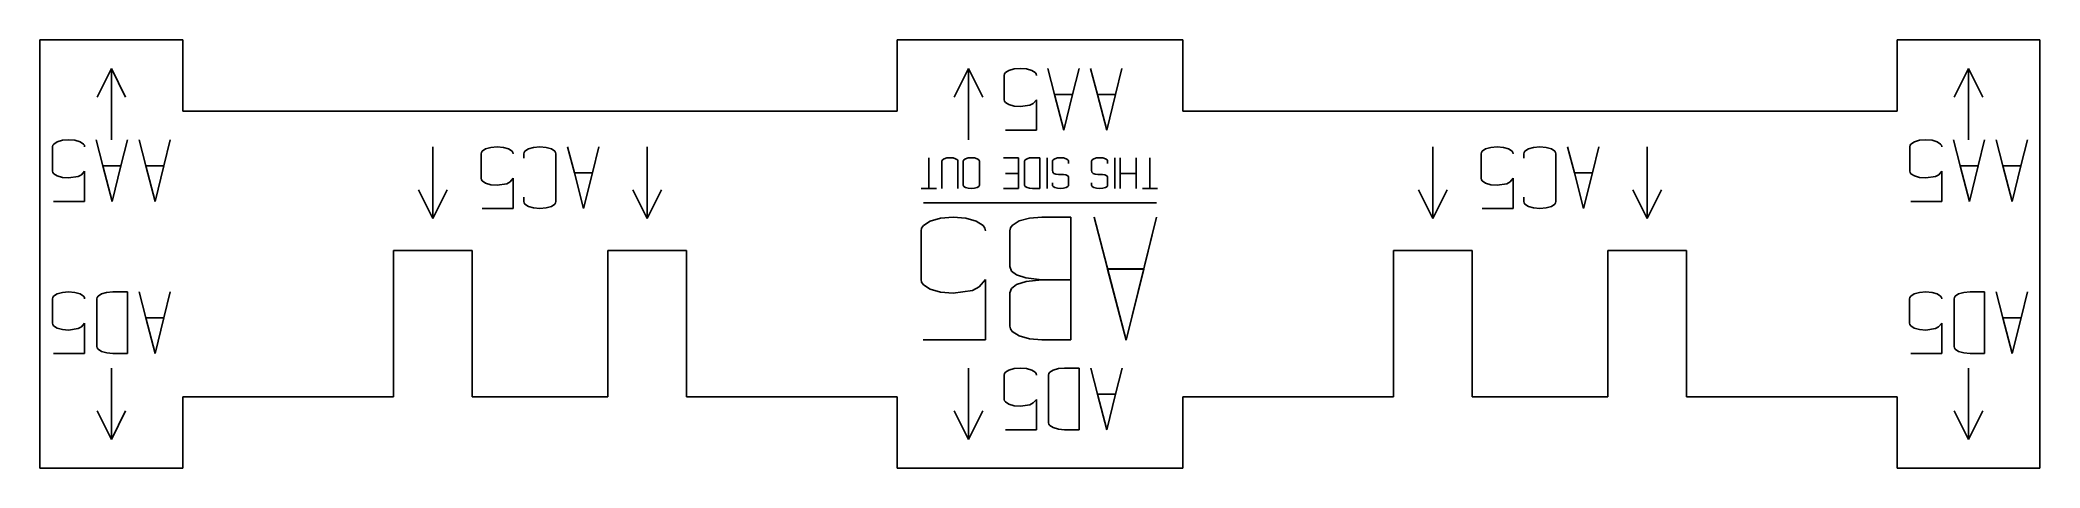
# Model space of a CAD drawing. Header units: millimetres. Extents: x -1409 to -1269, y -282 to -252.
import ezdxf

# ---------------------------------------------------------------- set-up
doc = ezdxf.new("R2010")
doc.units = ezdxf.units.MM
doc.layers.add('coding', color=2, linetype='Continuous')

msp = doc.modelspace()

# ---------------------------------------------------------------- linework, layer by layer
for p, q in [((-1399.47, -252.36), (-1409.47, -252.36)), ((-1409.47, -252.36), (-1409.47, -282.36)), ((-1399.47, -257.36), (-1399.47, -252.36)), ((-1349.47, -252.36), (-1349.47, -257.36)), ((-1329.47, -252.36), (-1349.47, -252.36)), ((-1329.47, -257.36), (-1329.47, -252.36)), ((-1269.47, -252.36), (-1279.47, -252.36)), ((-1279.47, -252.36), (-1279.47, -257.36)), ((-1269.47, -282.36), (-1269.47, -252.36)), ((-1349.47, -257.36), (-1399.47, -257.36)), ((-1279.47, -257.36), (-1329.47, -257.36)), ((-1384.72, -267.11), (-1384.72, -277.36)), ((-1379.22, -267.11), (-1384.72, -267.11)), ((-1379.22, -277.36), (-1379.22, -267.11)), ((-1364.22, -267.11), (-1369.72, -267.11)), ((-1369.72, -267.11), (-1369.72, -277.36)), ((-1364.22, -277.36), (-1364.22, -267.11)), ((-1309.22, -267.11), (-1314.72, -267.11)), ((-1314.72, -267.11), (-1314.72, -277.36)), ((-1309.22, -277.36), (-1309.22, -267.11)), ((-1299.72, -267.11), (-1299.72, -277.36)), ((-1294.22, -267.11), (-1299.72, -267.11)), ((-1294.22, -277.36), (-1294.22, -267.11)), ((-1399.47, -277.36), (-1384.72, -277.36)), ((-1399.47, -282.36), (-1399.47, -277.36)), ((-1379.22, -277.36), (-1369.72, -277.36)), ((-1364.22, -277.36), (-1349.47, -277.36)), ((-1349.47, -277.36), (-1349.47, -282.36)), ((-1329.47, -277.36), (-1314.72, -277.36)), ((-1329.47, -282.36), (-1329.47, -277.36)), ((-1309.22, -277.36), (-1299.72, -277.36)), ((-1294.22, -277.36), (-1279.47, -277.36)), ((-1279.47, -277.36), (-1279.47, -282.36)), ((-1409.47, -282.36), (-1399.47, -282.36)), ((-1349.47, -282.36), (-1329.47, -282.36)), ((-1279.47, -282.36), (-1269.47, -282.36))]:
    msp.add_line(p, q)
at = {"layer": 'coding'}
for p, q in [((-1405.47, -256.36), (-1404.47, -254.36)), ((-1404.47, -259.36), (-1404.47, -254.36)), ((-1403.47, -256.36), (-1404.47, -254.36)), ((-1345.47, -256.36), (-1344.47, -254.36)), ((-1344.47, -259.36), (-1344.47, -254.36)), ((-1343.47, -256.36), (-1344.47, -254.36)), ((-1341.95, -254.74), (-1341.97, -254.84)), ((-1341.95, -254.74), (-1341.89, -254.65)), ((-1341.89, -254.65), (-1341.64, -254.5)), ((-1341.64, -254.5), (-1341.28, -254.39)), ((-1341.28, -254.39), (-1340.84, -254.36)), ((-1340.84, -254.36), (-1340.4, -254.39)), ((-1340.04, -254.5), (-1340.4, -254.39)), ((-1340.04, -254.5), (-1339.8, -254.65)), ((-1339.74, -254.74), (-1339.8, -254.65)), ((-1339.74, -254.74), (-1339.72, -254.84)), ((-1338.92, -254.36), (-1338.44, -256.18)), ((-1337.18, -256.18), (-1336.73, -254.36)), ((-1335.92, -254.36), (-1335.44, -256.18)), ((-1334.18, -256.18), (-1333.73, -254.36)), ((-1275.47, -256.36), (-1274.47, -254.36)), ((-1274.47, -259.36), (-1274.47, -254.36)), ((-1273.47, -256.36), (-1274.47, -254.36)), ((-1341.97, -256.55), (-1341.97, -254.84)), ((-1338.44, -256.18), (-1337.79, -258.67)), ((-1338.44, -256.18), (-1337.18, -256.18)), ((-1337.79, -258.67), (-1337.18, -256.18)), ((-1335.44, -256.18), (-1334.18, -256.18)), ((-1335.44, -256.18), (-1334.79, -258.67)), ((-1334.79, -258.67), (-1334.18, -256.18)), ((-1341.97, -256.55), (-1341.95, -256.65)), ((-1341.95, -256.65), (-1341.89, -256.73)), ((-1341.89, -256.73), (-1341.64, -256.89)), ((-1341.64, -256.89), (-1341.28, -257)), ((-1340.84, -257.03), (-1341.28, -257)), ((-1340.17, -256.93), (-1340.84, -257.03)), ((-1339.94, -256.8), (-1340.17, -256.93)), ((-1339.94, -256.8), (-1339.72, -256.55)), ((-1339.72, -256.55), (-1339.72, -258.67)), ((-1339.72, -258.67), (-1341.89, -258.67)), ((-1408.56, -259.74), (-1408.58, -259.84)), ((-1408.58, -261.55), (-1408.58, -259.84)), ((-1408.56, -259.74), (-1408.5, -259.65)), ((-1408.5, -259.65), (-1408.26, -259.5)), ((-1408.26, -259.5), (-1407.9, -259.39)), ((-1407.9, -259.39), (-1407.46, -259.36)), ((-1407.46, -259.36), (-1407.02, -259.39)), ((-1406.66, -259.5), (-1407.02, -259.39)), ((-1406.66, -259.5), (-1406.42, -259.65)), ((-1406.36, -259.74), (-1406.42, -259.65)), ((-1406.36, -259.74), (-1406.34, -259.84)), ((-1405.53, -259.36), (-1405.06, -261.18)), ((-1403.8, -261.18), (-1403.35, -259.36)), ((-1402.53, -259.36), (-1402.06, -261.18)), ((-1400.8, -261.18), (-1400.35, -259.36)), ((-1381.97, -259.86), (-1381.97, -264.86)), ((-1378.57, -260.24), (-1378.59, -260.34)), ((-1378.59, -262.05), (-1378.59, -260.34)), ((-1378.57, -260.24), (-1378.51, -260.15)), ((-1378.27, -260), (-1378.51, -260.15)), ((-1377.9, -259.89), (-1378.27, -260)), ((-1377.9, -259.89), (-1377.46, -259.86)), ((-1377.46, -259.86), (-1377.02, -259.89)), ((-1376.66, -260), (-1377.02, -259.89)), ((-1376.42, -260.15), (-1376.66, -260)), ((-1376.42, -260.15), (-1376.36, -260.24)), ((-1376.36, -260.24), (-1376.34, -260.34)), ((-1375.58, -260.24), (-1375.6, -260.34)), ((-1375.6, -260.34), (-1375.6, -260.65)), ((-1375.52, -260.15), (-1375.58, -260.24)), ((-1375.27, -260), (-1375.52, -260.15)), ((-1374.92, -259.89), (-1375.27, -260)), ((-1374.47, -259.86), (-1374.92, -259.89)), ((-1374.03, -259.89), (-1374.47, -259.86)), ((-1373.67, -260), (-1374.03, -259.89)), ((-1373.43, -260.15), (-1373.67, -260)), ((-1373.37, -260.24), (-1373.43, -260.15)), ((-1373.35, -260.34), (-1373.37, -260.24)), ((-1373.35, -263.69), (-1373.35, -260.34)), ((-1372.54, -259.86), (-1372.06, -261.68)), ((-1370.8, -261.68), (-1370.35, -259.86)), ((-1366.97, -259.86), (-1366.97, -264.86)), ((-1311.97, -259.86), (-1311.97, -264.86)), ((-1308.57, -260.24), (-1308.59, -260.34)), ((-1308.59, -262.05), (-1308.59, -260.34)), ((-1308.57, -260.24), (-1308.51, -260.15)), ((-1308.27, -260), (-1308.51, -260.15)), ((-1307.9, -259.89), (-1308.27, -260)), ((-1307.9, -259.89), (-1307.46, -259.86)), ((-1307.46, -259.86), (-1307.02, -259.89)), ((-1306.66, -260), (-1307.02, -259.89)), ((-1306.42, -260.15), (-1306.66, -260)), ((-1306.42, -260.15), (-1306.36, -260.24)), ((-1306.36, -260.24), (-1306.34, -260.34)), ((-1305.58, -260.24), (-1305.6, -260.34)), ((-1305.6, -260.34), (-1305.6, -260.65)), ((-1305.52, -260.15), (-1305.58, -260.24)), ((-1305.27, -260), (-1305.52, -260.15)), ((-1304.92, -259.89), (-1305.27, -260)), ((-1304.47, -259.86), (-1304.92, -259.89)), ((-1304.03, -259.89), (-1304.47, -259.86)), ((-1303.67, -260), (-1304.03, -259.89)), ((-1303.43, -260.15), (-1303.67, -260)), ((-1303.37, -260.24), (-1303.43, -260.15)), ((-1303.35, -260.34), (-1303.37, -260.24)), ((-1303.35, -263.69), (-1303.35, -260.34)), ((-1302.54, -259.86), (-1302.06, -261.68)), ((-1300.8, -261.68), (-1300.35, -259.86)), ((-1296.97, -259.86), (-1296.97, -264.86)), ((-1278.56, -259.74), (-1278.58, -259.84)), ((-1278.58, -261.55), (-1278.58, -259.84)), ((-1278.56, -259.74), (-1278.5, -259.65)), ((-1278.5, -259.65), (-1278.26, -259.5)), ((-1278.26, -259.5), (-1277.9, -259.39)), ((-1277.9, -259.39), (-1277.46, -259.36)), ((-1277.46, -259.36), (-1277.02, -259.39)), ((-1276.66, -259.5), (-1277.02, -259.39)), ((-1276.66, -259.5), (-1276.42, -259.65)), ((-1276.36, -259.74), (-1276.42, -259.65)), ((-1276.36, -259.74), (-1276.34, -259.84)), ((-1275.53, -259.36), (-1275.06, -261.18)), ((-1273.8, -261.18), (-1273.35, -259.36)), ((-1272.53, -259.36), (-1272.06, -261.18)), ((-1270.8, -261.18), (-1270.35, -259.36)), ((-1408.58, -261.55), (-1408.56, -261.65)), ((-1408.56, -261.65), (-1408.5, -261.73)), ((-1408.5, -261.73), (-1408.26, -261.89)), ((-1406.55, -261.8), (-1406.34, -261.55)), ((-1406.34, -261.55), (-1406.34, -263.67)), ((-1405.06, -261.18), (-1404.41, -263.67)), ((-1405.06, -261.18), (-1403.8, -261.18)), ((-1404.41, -263.67), (-1403.8, -261.18)), ((-1402.06, -261.18), (-1400.8, -261.18)), ((-1402.06, -261.18), (-1401.41, -263.67)), ((-1401.41, -263.67), (-1400.8, -261.18)), ((-1372.06, -261.68), (-1371.41, -264.17)), ((-1370.8, -261.68), (-1372.06, -261.68)), ((-1371.41, -264.17), (-1370.8, -261.68)), ((-1347.25, -260.61), (-1347.25, -262.77)), ((-1346.32, -260.81), (-1346.33, -260.85)), ((-1346.33, -260.85), (-1346.33, -262.76)), ((-1346.32, -260.81), (-1346.29, -260.76)), ((-1346.29, -260.76), (-1346.17, -260.68)), ((-1345.99, -260.63), (-1346.17, -260.68)), ((-1345.77, -260.61), (-1345.99, -260.63)), ((-1345.77, -260.61), (-1345.55, -260.63)), ((-1345.55, -260.63), (-1345.37, -260.68)), ((-1345.25, -260.76), (-1345.37, -260.68)), ((-1345.25, -260.76), (-1345.22, -260.81)), ((-1345.22, -260.81), (-1345.21, -260.85)), ((-1345.21, -260.85), (-1345.21, -262.76)), ((-1344.83, -260.81), (-1344.84, -260.85)), ((-1344.84, -262.53), (-1344.84, -260.85)), ((-1344.83, -260.81), (-1344.8, -260.76)), ((-1344.8, -260.76), (-1344.67, -260.68)), ((-1344.67, -260.68), (-1344.49, -260.63)), ((-1344.49, -260.63), (-1344.27, -260.61)), ((-1344.27, -260.61), (-1344.05, -260.63)), ((-1344.05, -260.63), (-1343.87, -260.68)), ((-1343.87, -260.68), (-1343.75, -260.76)), ((-1343.75, -260.76), (-1343.72, -260.81)), ((-1343.72, -260.81), (-1343.71, -260.85)), ((-1343.71, -260.85), (-1343.71, -262.53)), ((-1340.96, -260.61), (-1342.03, -260.61)), ((-1340.96, -261.72), (-1341.88, -261.72)), ((-1340.96, -260.61), (-1340.96, -261.72)), ((-1340.96, -261.72), (-1340.96, -262.77)), ((-1340.53, -260.81), (-1340.54, -260.85)), ((-1340.54, -262.53), (-1340.54, -260.85)), ((-1340.5, -260.76), (-1340.53, -260.81)), ((-1340.37, -260.68), (-1340.5, -260.76)), ((-1340.37, -260.68), (-1340.2, -260.63)), ((-1340.2, -260.63), (-1339.98, -260.61)), ((-1339.47, -260.61), (-1339.98, -260.61)), ((-1339.47, -262.77), (-1339.47, -260.61)), ((-1338.97, -262.77), (-1338.97, -260.61)), ((-1338.59, -260.85), (-1338.6, -261.49)), ((-1338.57, -261.62), (-1338.6, -261.49)), ((-1338.59, -260.85), (-1338.58, -260.81)), ((-1338.58, -260.81), (-1338.55, -260.76)), ((-1338.57, -261.62), (-1338.49, -261.71)), ((-1338.43, -260.68), (-1338.55, -260.76)), ((-1338.49, -261.71), (-1338.36, -261.76)), ((-1338.25, -260.63), (-1338.43, -260.68)), ((-1338.17, -261.78), (-1338.36, -261.76)), ((-1338.03, -260.61), (-1338.25, -260.63)), ((-1338.17, -261.78), (-1337.83, -261.79)), ((-1338.03, -260.61), (-1337.81, -260.63)), ((-1337.83, -261.79), (-1337.66, -261.81)), ((-1337.63, -260.68), (-1337.81, -260.63)), ((-1337.51, -260.76), (-1337.63, -260.68)), ((-1337.48, -260.81), (-1337.51, -260.76)), ((-1337.47, -260.85), (-1337.48, -260.81)), ((-1337.47, -260.85), (-1337.47, -261.01)), ((-1335.86, -261.49), (-1335.85, -260.85)), ((-1335.83, -261.62), (-1335.86, -261.49)), ((-1335.84, -260.81), (-1335.85, -260.85)), ((-1335.81, -260.76), (-1335.84, -260.81)), ((-1335.83, -261.62), (-1335.75, -261.71)), ((-1335.69, -260.68), (-1335.81, -260.76)), ((-1335.75, -261.71), (-1335.61, -261.76)), ((-1335.69, -260.68), (-1335.51, -260.63)), ((-1335.42, -261.78), (-1335.61, -261.76)), ((-1335.29, -260.61), (-1335.51, -260.63)), ((-1335.08, -261.79), (-1335.42, -261.78)), ((-1335.07, -260.63), (-1335.29, -260.61)), ((-1334.92, -261.81), (-1335.08, -261.79)), ((-1334.89, -260.68), (-1335.07, -260.63)), ((-1334.77, -260.76), (-1334.89, -260.68)), ((-1334.77, -260.76), (-1334.74, -260.81)), ((-1334.74, -260.81), (-1334.73, -260.85)), ((-1334.73, -260.85), (-1334.73, -261.01)), ((-1334.23, -260.61), (-1334.23, -262.77)), ((-1333.85, -261.71), (-1333.85, -260.61)), ((-1333.85, -262.77), (-1333.85, -261.71)), ((-1332.73, -261.71), (-1333.85, -261.71)), ((-1332.73, -260.61), (-1332.73, -261.71)), ((-1332.73, -261.71), (-1332.73, -262.77)), ((-1331.77, -260.61), (-1331.77, -262.77)), ((-1302.06, -261.68), (-1301.41, -264.17)), ((-1300.8, -261.68), (-1302.06, -261.68)), ((-1301.41, -264.17), (-1300.8, -261.68)), ((-1278.58, -261.55), (-1278.56, -261.65)), ((-1278.56, -261.65), (-1278.5, -261.73)), ((-1278.5, -261.73), (-1278.26, -261.89)), ((-1276.55, -261.8), (-1276.34, -261.55)), ((-1276.34, -261.55), (-1276.34, -263.67)), ((-1275.06, -261.18), (-1274.41, -263.67)), ((-1275.06, -261.18), (-1273.8, -261.18)), ((-1274.41, -263.67), (-1273.8, -261.18)), ((-1272.06, -261.18), (-1270.8, -261.18)), ((-1272.06, -261.18), (-1271.41, -263.67)), ((-1271.41, -263.67), (-1270.8, -261.18)), ((-1408.26, -261.89), (-1407.9, -262)), ((-1407.46, -262.03), (-1407.9, -262)), ((-1406.79, -261.93), (-1407.46, -262.03)), ((-1406.55, -261.8), (-1406.79, -261.93)), ((-1382.97, -262.86), (-1381.97, -264.86)), ((-1380.97, -262.86), (-1381.97, -264.86)), ((-1378.59, -262.05), (-1378.57, -262.15)), ((-1378.57, -262.15), (-1378.51, -262.23)), ((-1378.27, -262.39), (-1378.51, -262.23)), ((-1378.27, -262.39), (-1377.9, -262.5)), ((-1377.9, -262.5), (-1377.46, -262.53)), ((-1377.46, -262.53), (-1376.79, -262.43)), ((-1376.79, -262.43), (-1376.56, -262.3)), ((-1376.56, -262.3), (-1376.34, -262.05)), ((-1376.34, -262.05), (-1376.34, -264.17)), ((-1367.97, -262.86), (-1366.97, -264.86)), ((-1365.97, -262.86), (-1366.97, -264.86)), ((-1347.25, -262.77), (-1347.78, -262.77)), ((-1346.71, -262.77), (-1347.25, -262.77)), ((-1344.83, -262.58), (-1344.84, -262.53)), ((-1344.8, -262.62), (-1344.83, -262.58)), ((-1344.67, -262.7), (-1344.8, -262.62)), ((-1344.49, -262.75), (-1344.67, -262.7)), ((-1344.27, -262.77), (-1344.49, -262.75)), ((-1344.05, -262.75), (-1344.27, -262.77)), ((-1343.87, -262.7), (-1344.05, -262.75)), ((-1343.75, -262.62), (-1343.87, -262.7)), ((-1343.72, -262.58), (-1343.75, -262.62)), ((-1343.71, -262.53), (-1343.72, -262.58)), ((-1342.03, -262.77), (-1340.96, -262.77)), ((-1340.53, -262.57), (-1340.54, -262.53)), ((-1340.53, -262.57), (-1340.5, -262.62)), ((-1340.5, -262.62), (-1340.37, -262.7)), ((-1340.37, -262.7), (-1340.19, -262.75)), ((-1340.19, -262.75), (-1339.98, -262.77)), ((-1339.47, -262.77), (-1339.98, -262.77)), ((-1338.59, -262.37), (-1338.59, -262.53)), ((-1338.59, -262.53), (-1338.58, -262.58)), ((-1338.55, -262.62), (-1338.58, -262.58)), ((-1338.55, -262.62), (-1338.43, -262.7)), ((-1338.43, -262.7), (-1338.25, -262.75)), ((-1338.25, -262.75), (-1338.03, -262.77)), ((-1338.03, -262.77), (-1337.81, -262.75)), ((-1337.81, -262.75), (-1337.63, -262.7)), ((-1337.52, -261.89), (-1337.66, -261.81)), ((-1337.51, -262.62), (-1337.63, -262.7)), ((-1337.48, -261.94), (-1337.52, -261.89)), ((-1337.48, -262.58), (-1337.51, -262.62)), ((-1337.48, -261.94), (-1337.47, -261.99)), ((-1337.47, -262.53), (-1337.48, -262.58)), ((-1337.47, -261.99), (-1337.47, -262.53)), ((-1335.85, -262.37), (-1335.85, -262.53)), ((-1335.84, -262.58), (-1335.85, -262.53)), ((-1335.84, -262.58), (-1335.81, -262.62)), ((-1335.81, -262.62), (-1335.69, -262.7)), ((-1335.51, -262.75), (-1335.69, -262.7)), ((-1335.51, -262.75), (-1335.29, -262.77)), ((-1335.07, -262.75), (-1335.29, -262.77)), ((-1335.07, -262.75), (-1334.89, -262.7)), ((-1334.78, -261.89), (-1334.92, -261.81)), ((-1334.89, -262.7), (-1334.77, -262.62)), ((-1334.74, -261.94), (-1334.78, -261.89)), ((-1334.74, -262.58), (-1334.77, -262.62)), ((-1334.73, -261.99), (-1334.74, -261.94)), ((-1334.73, -262.53), (-1334.74, -262.58)), ((-1334.73, -262.53), (-1334.73, -261.99)), ((-1331.77, -262.77), (-1332.3, -262.77)), ((-1331.23, -262.77), (-1331.77, -262.77)), ((-1312.97, -262.86), (-1311.97, -264.86)), ((-1310.97, -262.86), (-1311.97, -264.86)), ((-1308.59, -262.05), (-1308.57, -262.15)), ((-1308.57, -262.15), (-1308.51, -262.23)), ((-1308.27, -262.39), (-1308.51, -262.23)), ((-1308.27, -262.39), (-1307.9, -262.5)), ((-1307.9, -262.5), (-1307.46, -262.53)), ((-1307.46, -262.53), (-1306.79, -262.43)), ((-1306.79, -262.43), (-1306.56, -262.3)), ((-1306.56, -262.3), (-1306.34, -262.05)), ((-1306.34, -262.05), (-1306.34, -264.17)), ((-1297.97, -262.86), (-1296.97, -264.86)), ((-1295.97, -262.86), (-1296.97, -264.86)), ((-1278.26, -261.89), (-1277.9, -262)), ((-1277.46, -262.03), (-1277.9, -262)), ((-1276.79, -261.93), (-1277.46, -262.03)), ((-1276.55, -261.8), (-1276.79, -261.93)), ((-1406.34, -263.67), (-1408.51, -263.67)), ((-1378.51, -264.17), (-1376.34, -264.17)), ((-1375.6, -263.69), (-1375.6, -263.38)), ((-1375.58, -263.78), (-1375.6, -263.69)), ((-1375.58, -263.78), (-1375.52, -263.87)), ((-1375.52, -263.87), (-1375.27, -264.02)), ((-1375.27, -264.02), (-1374.91, -264.13)), ((-1374.91, -264.13), (-1374.47, -264.17)), ((-1374.47, -264.17), (-1374.03, -264.13)), ((-1374.03, -264.13), (-1373.67, -264.02)), ((-1373.67, -264.02), (-1373.43, -263.87)), ((-1373.37, -263.78), (-1373.43, -263.87)), ((-1373.37, -263.78), (-1373.35, -263.69)), ((-1331.31, -263.77), (-1347.63, -263.77)), ((-1308.51, -264.17), (-1306.34, -264.17)), ((-1305.6, -263.69), (-1305.6, -263.38)), ((-1305.58, -263.78), (-1305.6, -263.69)), ((-1305.58, -263.78), (-1305.52, -263.87)), ((-1305.52, -263.87), (-1305.27, -264.02)), ((-1305.27, -264.02), (-1304.91, -264.13)), ((-1304.91, -264.13), (-1304.47, -264.17)), ((-1304.47, -264.17), (-1304.03, -264.13)), ((-1304.03, -264.13), (-1303.67, -264.02)), ((-1303.67, -264.02), (-1303.43, -263.87)), ((-1303.37, -263.78), (-1303.43, -263.87)), ((-1303.37, -263.78), (-1303.35, -263.69)), ((-1276.34, -263.67), (-1278.51, -263.67)), ((-1347.75, -265.54), (-1347.79, -265.73)), ((-1347.79, -265.73), (-1347.75, -265.54)), ((-1347.79, -265.73), (-1347.79, -269.15)), ((-1347.79, -269.15), (-1347.79, -265.73)), ((-1347.63, -265.36), (-1347.75, -265.54)), ((-1347.75, -265.54), (-1347.63, -265.36)), ((-1347.15, -265.05), (-1347.63, -265.36)), ((-1347.63, -265.36), (-1347.15, -265.05)), ((-1347.15, -265.05), (-1346.42, -264.84)), ((-1346.42, -264.84), (-1345.54, -264.77)), ((-1345.54, -264.77), (-1344.66, -264.84)), ((-1344.66, -264.84), (-1343.94, -265.05)), ((-1343.94, -265.05), (-1343.45, -265.36)), ((-1343.45, -265.36), (-1343.94, -265.05)), ((-1343.45, -265.36), (-1343.33, -265.54)), ((-1343.33, -265.54), (-1343.45, -265.36)), ((-1343.33, -265.54), (-1343.29, -265.73)), ((-1343.29, -265.73), (-1343.33, -265.54)), ((-1341.58, -265.73), (-1341.54, -265.53)), ((-1341.54, -265.53), (-1341.58, -265.73)), ((-1341.58, -268.24), (-1341.58, -265.73)), ((-1341.58, -265.73), (-1341.58, -268.24)), ((-1341.54, -265.53), (-1341.42, -265.35)), ((-1341.42, -265.35), (-1341.54, -265.53)), ((-1341.42, -265.35), (-1340.92, -265.04)), ((-1340.92, -265.04), (-1341.42, -265.35)), ((-1340.92, -265.04), (-1340.2, -264.84)), ((-1340.2, -264.84), (-1340.92, -265.04)), ((-1340.2, -264.84), (-1339.34, -264.77)), ((-1339.34, -264.77), (-1340.2, -264.84)), ((-1339.34, -264.77), (-1337.3, -264.77)), ((-1337.3, -264.77), (-1339.34, -264.77)), ((-1337.3, -264.77), (-1337.3, -269.16)), ((-1337.3, -273.38), (-1337.3, -264.77)), ((-1335.68, -264.77), (-1333.43, -273.4)), ((-1334.73, -268.4), (-1335.68, -264.77)), ((-1333.43, -273.4), (-1331.31, -264.77)), ((-1331.31, -264.77), (-1332.2, -268.4)), ((-1341.47, -268.55), (-1341.58, -268.24)), ((-1341.58, -268.24), (-1341.47, -268.55)), ((-1341.12, -268.81), (-1341.47, -268.55)), ((-1341.47, -268.55), (-1341.12, -268.81)), ((-1332.2, -268.4), (-1334.73, -268.4)), ((-1333.43, -273.4), (-1334.73, -268.41)), ((-1334.73, -268.41), (-1332.2, -268.41)), ((-1332.2, -268.41), (-1333.43, -273.4)), ((-1408.51, -270.32), (-1408.27, -270.16)), ((-1408.27, -270.16), (-1407.9, -270.06)), ((-1407.9, -270.06), (-1407.46, -270.02)), ((-1407.46, -270.02), (-1407.02, -270.06)), ((-1407.02, -270.06), (-1406.66, -270.16)), ((-1406.42, -270.32), (-1406.66, -270.16)), ((-1405.16, -270.16), (-1405.4, -270.32)), ((-1405.16, -270.16), (-1404.8, -270.06)), ((-1404.8, -270.06), (-1404.36, -270.02)), ((-1404.36, -270.02), (-1403.34, -270.02)), ((-1403.34, -274.33), (-1403.34, -270.02)), ((-1402.53, -270.02), (-1402.06, -271.84)), ((-1400.79, -271.84), (-1400.35, -270.02)), ((-1347.79, -269.15), (-1347.75, -269.34)), ((-1347.75, -269.34), (-1347.79, -269.15)), ((-1347.75, -269.34), (-1347.63, -269.52)), ((-1347.63, -269.52), (-1347.75, -269.34)), ((-1347.63, -269.52), (-1347.15, -269.83)), ((-1347.15, -269.83), (-1347.63, -269.52)), ((-1347.15, -269.83), (-1346.42, -270.04)), ((-1346.42, -270.04), (-1347.15, -269.83)), ((-1346.42, -270.04), (-1345.54, -270.11)), ((-1345.54, -270.11), (-1346.42, -270.04)), ((-1345.54, -270.11), (-1344.19, -269.91)), ((-1344.19, -269.91), (-1345.54, -270.11)), ((-1344.19, -269.91), (-1343.73, -269.66)), ((-1343.73, -269.66), (-1344.19, -269.91)), ((-1343.73, -269.66), (-1343.29, -269.15)), ((-1343.29, -269.15), (-1343.73, -269.66)), ((-1343.29, -269.15), (-1343.29, -273.38)), ((-1343.29, -273.38), (-1343.29, -269.15)), ((-1341.47, -269.78), (-1341.58, -270.09)), ((-1341.58, -270.09), (-1341.47, -269.78)), ((-1341.58, -270.09), (-1341.58, -272.42)), ((-1341.58, -272.42), (-1341.58, -270.09)), ((-1341.12, -269.5), (-1341.47, -269.78)), ((-1341.47, -269.78), (-1341.12, -269.5)), ((-1340.45, -269.03), (-1341.12, -268.81)), ((-1341.12, -268.81), (-1340.45, -269.03)), ((-1340.44, -269.29), (-1341.12, -269.5)), ((-1341.12, -269.5), (-1340.44, -269.29)), ((-1339.34, -269.16), (-1340.45, -269.03)), ((-1340.45, -269.03), (-1339.34, -269.16)), ((-1339.34, -269.16), (-1340.44, -269.29)), ((-1340.44, -269.29), (-1339.34, -269.16)), ((-1337.3, -269.16), (-1339.34, -269.16)), ((-1339.34, -269.16), (-1337.3, -269.16)), ((-1337.3, -269.16), (-1337.3, -273.38)), ((-1278.51, -270.32), (-1278.27, -270.16)), ((-1278.27, -270.16), (-1277.9, -270.06)), ((-1277.9, -270.06), (-1277.46, -270.02)), ((-1277.46, -270.02), (-1277.02, -270.06)), ((-1277.02, -270.06), (-1276.66, -270.16)), ((-1276.42, -270.32), (-1276.66, -270.16)), ((-1275.16, -270.16), (-1275.4, -270.32)), ((-1275.16, -270.16), (-1274.8, -270.06)), ((-1274.8, -270.06), (-1274.36, -270.02)), ((-1274.36, -270.02), (-1273.34, -270.02)), ((-1273.34, -274.33), (-1273.34, -270.02)), ((-1272.53, -270.02), (-1272.06, -271.84)), ((-1270.79, -271.84), (-1270.35, -270.02)), ((-1408.59, -270.5), (-1408.57, -270.41)), ((-1408.59, -272.21), (-1408.59, -270.5)), ((-1408.57, -270.41), (-1408.51, -270.32)), ((-1406.36, -270.41), (-1406.42, -270.32)), ((-1406.34, -270.5), (-1406.36, -270.41)), ((-1405.48, -270.5), (-1405.46, -270.41)), ((-1405.48, -273.85), (-1405.48, -270.5)), ((-1405.46, -270.41), (-1405.4, -270.32)), ((-1278.59, -270.5), (-1278.57, -270.41)), ((-1278.59, -272.21), (-1278.59, -270.5)), ((-1278.57, -270.41), (-1278.51, -270.32)), ((-1276.36, -270.41), (-1276.42, -270.32)), ((-1276.34, -270.5), (-1276.36, -270.41)), ((-1275.48, -270.5), (-1275.46, -270.41)), ((-1275.48, -273.85), (-1275.48, -270.5)), ((-1275.46, -270.41), (-1275.4, -270.32)), ((-1408.57, -272.31), (-1408.59, -272.21)), ((-1408.51, -272.4), (-1408.57, -272.31)), ((-1408.27, -272.55), (-1408.51, -272.4)), ((-1407.9, -272.66), (-1408.27, -272.55)), ((-1407.46, -272.69), (-1407.9, -272.66)), ((-1406.79, -272.59), (-1407.46, -272.69)), ((-1406.56, -272.47), (-1406.79, -272.59)), ((-1406.34, -272.21), (-1406.56, -272.47)), ((-1406.34, -274.33), (-1406.34, -272.21)), ((-1402.06, -271.84), (-1401.41, -274.34)), ((-1402.06, -271.84), (-1400.79, -271.84)), ((-1401.41, -274.34), (-1400.79, -271.84)), ((-1341.58, -272.42), (-1341.54, -272.61)), ((-1341.54, -272.61), (-1341.58, -272.42)), ((-1341.54, -272.61), (-1341.42, -272.78)), ((-1341.42, -272.78), (-1341.54, -272.61)), ((-1341.42, -272.78), (-1340.92, -273.1)), ((-1340.92, -273.1), (-1341.42, -272.78)), ((-1278.57, -272.31), (-1278.59, -272.21)), ((-1278.51, -272.4), (-1278.57, -272.31)), ((-1278.27, -272.55), (-1278.51, -272.4)), ((-1277.9, -272.66), (-1278.27, -272.55)), ((-1277.46, -272.69), (-1277.9, -272.66)), ((-1276.79, -272.59), (-1277.46, -272.69)), ((-1276.56, -272.47), (-1276.79, -272.59)), ((-1276.34, -272.21), (-1276.56, -272.47)), ((-1276.34, -274.33), (-1276.34, -272.21)), ((-1272.06, -271.84), (-1271.41, -274.34)), ((-1272.06, -271.84), (-1270.79, -271.84)), ((-1271.41, -274.34), (-1270.79, -271.84)), ((-1408.51, -274.33), (-1406.34, -274.33)), ((-1405.48, -273.85), (-1405.46, -273.94)), ((-1405.4, -274.03), (-1405.46, -273.94)), ((-1405.4, -274.03), (-1405.16, -274.19)), ((-1405.16, -274.19), (-1404.79, -274.29)), ((-1404.36, -274.33), (-1404.79, -274.29)), ((-1403.34, -274.33), (-1404.36, -274.33)), ((-1343.29, -273.38), (-1347.64, -273.38)), ((-1347.64, -273.38), (-1343.29, -273.38)), ((-1340.92, -273.1), (-1340.19, -273.31)), ((-1340.19, -273.31), (-1340.92, -273.1)), ((-1340.19, -273.31), (-1339.34, -273.38)), ((-1339.34, -273.38), (-1340.19, -273.31)), ((-1339.34, -273.38), (-1337.3, -273.38)), ((-1337.3, -273.38), (-1339.34, -273.38)), ((-1278.51, -274.33), (-1276.34, -274.33)), ((-1275.48, -273.85), (-1275.46, -273.94)), ((-1275.4, -274.03), (-1275.46, -273.94)), ((-1275.4, -274.03), (-1275.16, -274.19)), ((-1275.16, -274.19), (-1274.79, -274.29)), ((-1274.36, -274.33), (-1274.79, -274.29)), ((-1273.34, -274.33), (-1274.36, -274.33)), ((-1404.47, -275.36), (-1404.47, -280.36)), ((-1344.47, -275.36), (-1344.47, -280.36)), ((-1341.97, -275.84), (-1341.95, -275.74)), ((-1341.95, -275.74), (-1341.89, -275.65)), ((-1341.89, -275.65), (-1341.64, -275.5)), ((-1341.64, -275.5), (-1341.28, -275.39)), ((-1341.28, -275.39), (-1340.84, -275.36)), ((-1340.84, -275.36), (-1340.4, -275.39)), ((-1340.4, -275.39), (-1340.04, -275.5)), ((-1339.8, -275.65), (-1340.04, -275.5)), ((-1339.74, -275.74), (-1339.8, -275.65)), ((-1339.72, -275.84), (-1339.74, -275.74)), ((-1338.86, -275.84), (-1338.84, -275.74)), ((-1338.84, -275.74), (-1338.78, -275.65)), ((-1338.54, -275.5), (-1338.78, -275.65)), ((-1338.54, -275.5), (-1338.18, -275.39)), ((-1338.18, -275.39), (-1337.74, -275.36)), ((-1337.74, -275.36), (-1336.72, -275.36)), ((-1336.72, -279.67), (-1336.72, -275.36)), ((-1335.91, -275.36), (-1335.44, -277.18)), ((-1334.17, -277.18), (-1333.72, -275.36)), ((-1274.47, -275.36), (-1274.47, -280.36)), ((-1341.97, -277.55), (-1341.97, -275.84)), ((-1338.86, -279.19), (-1338.86, -275.84)), ((-1335.44, -277.18), (-1334.79, -279.67)), ((-1335.44, -277.18), (-1334.17, -277.18)), ((-1334.79, -279.67), (-1334.17, -277.18)), ((-1405.47, -278.36), (-1404.47, -280.36)), ((-1403.47, -278.36), (-1404.47, -280.36)), ((-1345.47, -278.36), (-1344.47, -280.36)), ((-1343.47, -278.36), (-1344.47, -280.36)), ((-1341.95, -277.65), (-1341.97, -277.55)), ((-1341.89, -277.73), (-1341.95, -277.65)), ((-1341.64, -277.89), (-1341.89, -277.73)), ((-1341.28, -278), (-1341.64, -277.89)), ((-1340.84, -278.03), (-1341.28, -278)), ((-1340.17, -277.93), (-1340.84, -278.03)), ((-1339.94, -277.8), (-1340.17, -277.93)), ((-1339.72, -277.55), (-1339.94, -277.8)), ((-1339.72, -279.67), (-1339.72, -277.55)), ((-1275.47, -278.36), (-1274.47, -280.36)), ((-1273.47, -278.36), (-1274.47, -280.36)), ((-1341.89, -279.67), (-1339.72, -279.67)), ((-1338.86, -279.19), (-1338.84, -279.28)), ((-1338.78, -279.37), (-1338.84, -279.28)), ((-1338.78, -279.37), (-1338.54, -279.52)), ((-1338.54, -279.52), (-1338.17, -279.63)), ((-1337.74, -279.67), (-1338.17, -279.63)), ((-1336.72, -279.67), (-1337.74, -279.67))]:
    msp.add_line(p, q, dxfattribs=at)

doc.saveas('drawing.dxf')
